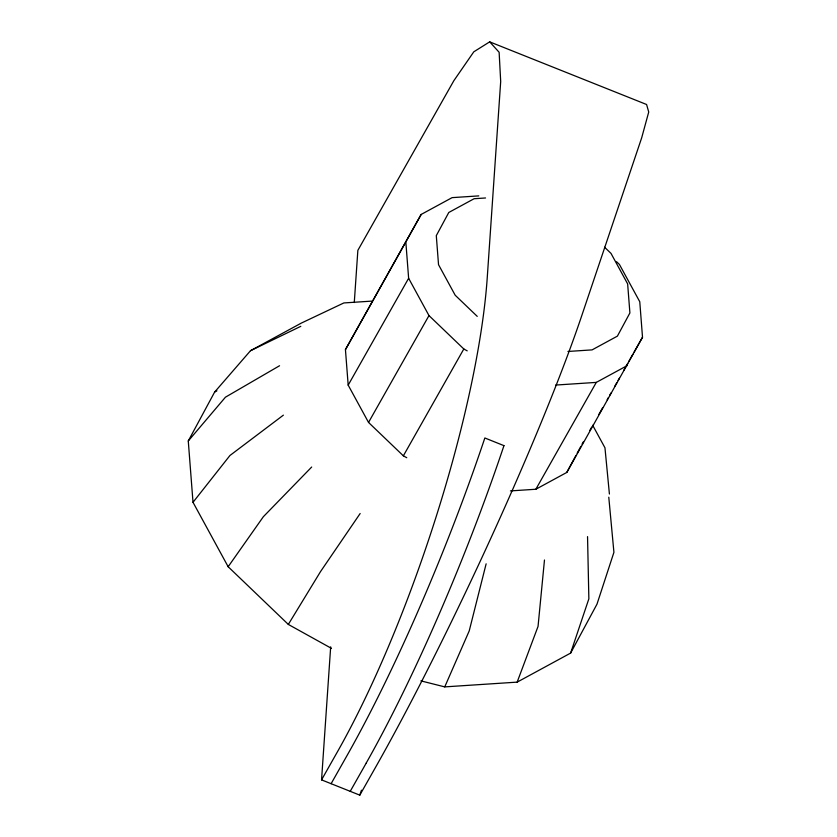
<?xml version="1.0" encoding="UTF-8"?>
<svg xmlns="http://www.w3.org/2000/svg" width="837" height="837" viewBox="0 0 837 837"><rect width="100%" height="100%" fill="white"/><g stroke="black" fill="none" stroke-linecap="round" stroke-linejoin="round"><path stroke-width="1.26" d="M354.281 302.534L357.859 250.357L453.874 80.655L473.794 51.821L489.687 41.85L646.582 104.499L648.727 112.012L641.686 137.802L581.705 315.821A351.979 32.999 -65 0 1 375.803 766.87L359.795 795.15L321.554 779.875L330.678 646.844M544.479 560.005L538.045 626.411L517.151 682.134L444.74 686.884L420.875 680.868M486.14 563.824L469.212 630.931L444.74 686.884M517.151 682.134L570.614 653.09L588.861 598.811L587.543 536.611M359.795 795.15L361.469 790.191M331.462 648.361L288.326 624.433L228.156 566.733L193.012 502.305L188.273 440.973L214.638 392.061L250.504 350.703L301.32 323.092L343.861 302.942L372.381 301.079M406.751 457.713L403.361 455.83L368.531 422.434L348.182 385.135L345.44 349.625L421.157 214.45L452.106 197.637L478.785 195.889M345.44 349.625L421.157 214.45M510.434 490.911L535.847 489.247L566.795 472.434L575.961 455.443M577.174 453.173L580.836 446.383M566.795 472.434L642.513 337.259L639.771 301.749L619.422 264.45L616.597 261.74M570.614 653.09L596.98 604.178L613.919 552.315L608.781 497.209M348.182 385.135L408.634 278.282L405.893 242.772M368.531 422.434L428.983 315.58L408.634 278.282M403.361 455.83L463.813 348.987L428.983 315.58M321.554 779.875L337.552 751.595A351.979 79.18 -71.6 0 0 487.218 278.083L500.693 81.503L499.134 52.271L489.687 41.85M331.117 783.694L347.114 755.413A352.199 56.341 -68.2 0 0 484.843 437.981L503.937 445.64M350.232 791.331L366.24 763.051M535.847 489.247L596.3 382.394L627.248 365.581M582.06 444.112L583.347 441.842M589.782 430.469L591.707 427.058M598.779 414.556L602.64 407.734M607.139 399.783L608.426 397.502M609.713 395.231L611 392.961M614.86 386.139L616.785 382.729M618.072 380.458L619.359 378.188M623.868 370.226L627.719 363.404M629.005 361.134L632.866 354.313M634.153 352.042L642.513 337.259M288.326 624.433L320.55 571.566L360.151 513.52M228.156 566.733L263.352 516.722L311.678 467.036M193.012 502.305L229.955 455.485L283.377 415.152M188.273 440.973L225.446 397.188L279.558 365.738M214.638 392.061L216.909 390.827M250.504 350.703L300.797 326.336M485.544 197.971L474.108 198.725L448.778 212.483L436.297 235.647L438.536 264.701L455.182 295.22L477.247 316.376M567.936 351.467L592.083 349.887L617.403 336.129L629.895 312.954L627.645 283.9L611 253.391L604.565 247.218M555.642 385.062L596.3 382.394M463.813 348.987L467.203 350.86M592.659 425.238L604.963 447.805L609.409 494.018M503.968 445.608A352.199 56.341 -68.2 0 1 366.25 762.988"/></g></svg>
